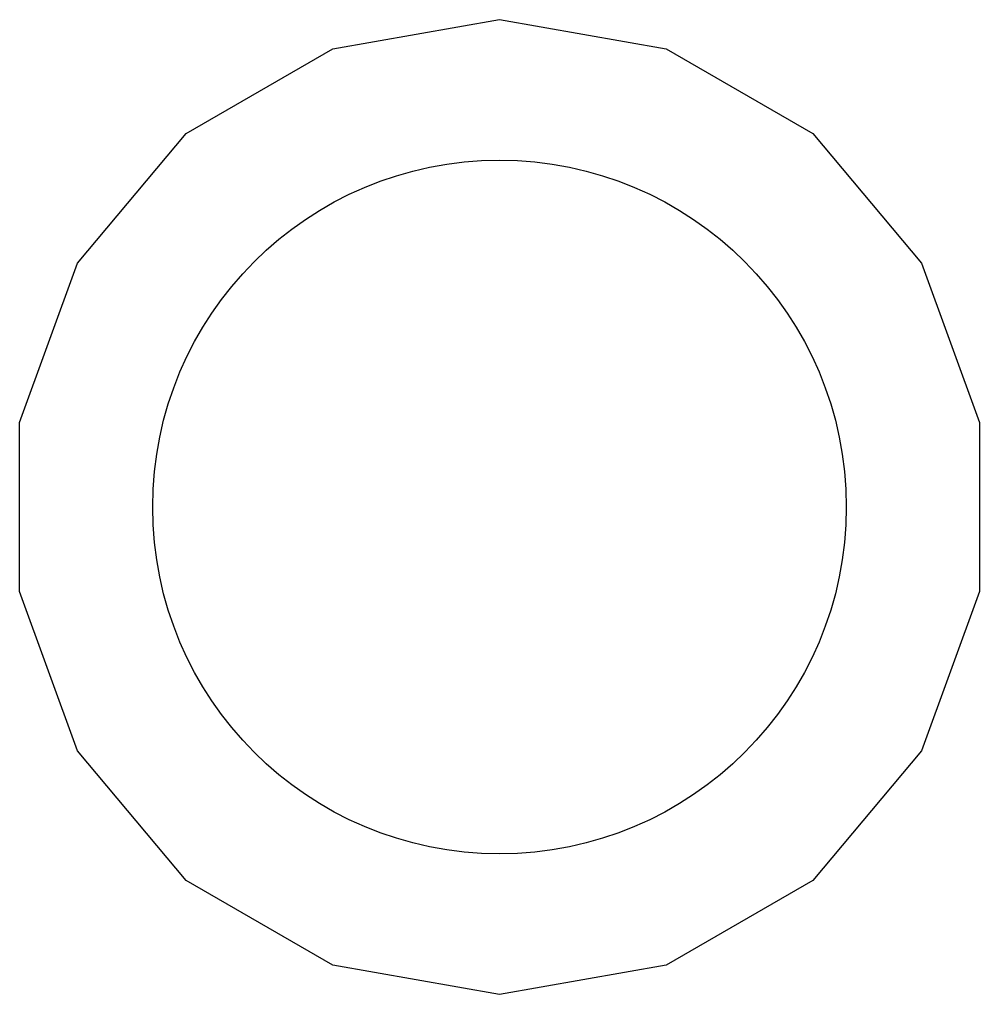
# Model space of a CAD drawing. Extents: x 37 to 203, y -145 to -25.
# Drawn here: x 37.02 to 40.48, y -33.257 to -29.743 of the extents above; entities that cross this region are included whole.
import ezdxf

# ---------------------------------------------------------------- set-up
doc = ezdxf.new("R2010")
doc.units = 0
doc.header["$MEASUREMENT"] = 0
doc.layers.add('BLACK', color=7, linetype='CONTINUOUS')

msp = doc.modelspace()

# ---------------------------------------------------------------- linework, layer by layer
at = {"layer": 'Black'}
for p, q in [((38.1492, -29.8493), (38.75, -29.7433)), ((38.75, -29.7433), (39.3508, -29.8493)), ((37.6208, -30.1543), (38.1492, -29.8493)), ((39.3508, -29.8493), (39.8792, -30.1543)), ((37.2287, -30.6217), (37.6208, -30.1543)), ((39.8792, -30.1543), (40.2713, -30.6217)), ((37.02, -31.195), (37.2287, -30.6217)), ((40.2713, -30.6217), (40.48, -31.195)), ((37.02, -31.805), (37.02, -31.195)), ((40.48, -31.195), (40.48, -31.805)), ((37.2287, -32.3783), (37.02, -31.805)), ((40.48, -31.805), (40.2713, -32.3783)), ((37.6208, -32.8457), (37.2287, -32.3783)), ((40.2713, -32.3783), (39.8792, -32.8457)), ((38.1492, -33.1507), (37.6208, -32.8457)), ((39.8792, -32.8457), (39.3508, -33.1507)), ((38.75, -33.2567), (38.1492, -33.1507)), ((39.3508, -33.1507), (38.75, -33.2567))]:
    msp.add_line(p, q, dxfattribs=at)
msp.add_circle((38.75, -31.5), 1.25, dxfattribs=at)

doc.saveas('drawing.dxf')
